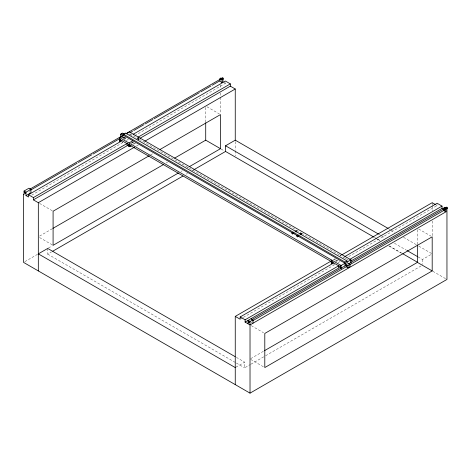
<?xml version="1.0" encoding="UTF-8"?>
<svg xmlns="http://www.w3.org/2000/svg" width="471" height="471" viewBox="0 0 471 471"><rect width="100%" height="100%" fill="white"/><g stroke="black" fill="none" stroke-linecap="round" stroke-linejoin="round"><path stroke-width="0.35" stroke-dasharray="2.35 1.77" d="M131.274 143.043L133.046 141.795M131.444 143.219L133.34 142.095M121.565 137.826L122.837 137.09M122.584 138.133L124.479 137.037M120.541 136.478L123.496 138.18L125.463 137.043M123.237 138.892L125.71 137.461M124.35 138.821L126.204 137.75M123.914 139.634L126.452 138.174M31.651 195.177L123.243 142.301M126.422 140.464L128.33 139.363M134.682 135.695L225.409 83.314L225.409 82.178M131.715 143.096L133.652 141.977M137.773 139.593L138.757 139.027L137.773 138.456L137.773 139.481L138.757 139.027L129.896 133.911M132.598 144.285L134.453 143.213M133.711 144.214L135.566 143.143M136.337 146.11L138.38 144.933M150.473 155.006L153.016 153.534M39.593 236.077L52.322 228.723M166.251 162.948L167.523 162.212M24.828 261.658L37.574 254.299M48.407 248.04L52.228 245.833M180.97 171.509L182.295 170.743M187.34 167.829L188.659 167.064M47.706 248.447L47.706 254.128L51.522 251.926M186.175 174.188L187.446 173.452M191.891 170.885L193.163 170.155M333.403 259.733L335.317 258.626M339.774 256.053L341.051 255.317M333.792 260.074L335.693 258.979M335.558 260.757L336.794 260.045M335.434 261.399L337.289 260.333M336.253 261.499L338.154 260.398M240.811 318.873L242.724 317.772M243.36 317.407L334.31 264.89M338.125 262.688L340.033 261.588M345.119 258.656L437.112 205.544L437.112 204.402M235.877 367.203L244.643 362.14L244.643 367.827L250.36 364.525M250.66 358.667L264.025 350.954M418.024 256.889L422.487 259.462L431.583 254.216M250.996 364.16L264.967 356.094M265.603 355.729L422.487 265.149M223.56 82.248L225.409 83.314M435.881 204.832L437.112 205.544M206.946 106.764L219.25 113.87M418.648 228.994L430.959 236.101M388.852 228.841L390.123 229.577M390.759 229.948L394.586 232.156M403.506 237.307L416.252 244.667M418.801 246.139L431.548 253.498M379.149 234.446L381.063 235.547M381.698 235.918L384.884 237.755M394.445 243.277L406.555 250.266M374.686 237.555L376.6 238.656M377.236 239.027L380.421 240.864M389.346 246.015L401.457 253.009M221.099 149.048L224.178 150.826M375.464 238.173L379.926 240.746M388.852 245.897L401.598 253.257M432.802 271.272L446.955 279.444M348.493 260.116L341.599 256.136M139.251 139.31L295.894 229.748M296.53 230.119L300.987 232.692M301.628 233.057L341.104 255.853M129.607 134.412L131.58 135.548M137.049 138.715L138.527 139.563A1.395 0.807 -60 0 0 137.856 139.551M123.296 136.931L124.479 137.614M28.966 191.615L29.95 192.18M251.008 322.076L251.991 322.647M39.552 203.407L53.088 211.226M251.255 325.638L263.566 332.744M39.552 237.519L52.475 244.979M250.637 359.391L263.566 366.85M236.354 357.359L244.643 362.14M47.706 254.128L235.718 362.676M236.354 363.047L244.643 367.827M432.19 202.701L432.19 204.891M432.19 205.621L432.19 210.737M432.19 220.97L432.19 236.324M422.487 259.462L422.487 264.437M417.418 229.73L417.418 244.249M340.615 254.999L340.615 256.136M235.253 141.588L235.253 150.114M235.253 150.826L235.253 155.801M220.481 84.874L220.481 88.542M220.481 92.946L220.481 96.614M220.481 97.344L220.481 113.482M205.715 107.506L205.715 122.024M138.268 138.174L138.268 139.31M123.496 137.043L123.496 138.18M334.528 264.749A1.395 0.807 -60 0 1 333.78 264.449M343.282 257.778A1.395 0.807 -60 0 1 343.436 257.92M122.854 142.513A1.395 0.807 -60 0 1 122.024 141.995M136.137 138.333A1.395 0.807 -60 0 1 136.366 138.339M128.913 134.064A1.395 0.807 -60 0 1 129.272 134.276"/><path stroke-width="0.71" d="M128.907 144.715L128.907 146.416L129.401 146.705L129.401 144.997M219.992 78.486L219.992 81.324L221.959 82.46L222.948 81.895L222.948 79.057L220.976 77.921L219.992 78.486L221.959 79.628L222.948 79.057M221.959 82.46L221.959 79.628M248.052 323.783L248.052 320.374L250.024 321.516L252.98 319.809L251.008 318.673M249.077 321.54L249.077 320.969M250.024 321.516L250.024 393.144L446.955 279.444L446.955 208.382L444.989 207.246L444.006 207.817L444.006 210.661L445.972 211.797L250.024 324.925L245.103 322.082L245.103 319.809L240.175 316.965L240.175 319.238L235.253 316.4L235.253 384.619M252.032 319.833L252.032 319.261M252.98 323.218L252.98 319.809M331.354 262.135A1.395 0.807 -60 0 0 331.319 263.024L331.89 263.448L331.26 263.242L331.26 261.54M331.749 263.53L331.749 260.116M445.972 211.797L445.972 208.953L444.006 207.817M341.104 268.929L341.104 265.52L345.043 263.242L345.043 262.111L123.496 134.2L123.496 135.336L119.557 137.614L119.557 141.017L120.187 141.218L119.622 140.823A1.395 0.807 -60 0 1 119.958 139.304M446.467 207.528L446.955 207.246A0.695 0.4 60 0 1 447.085 208.435M120.541 136.478L120.541 134.2L122.507 133.063L124.279 134.088M250.024 393.144L23.55 262.394L23.55 194.17L24.045 194.452L24.045 191.043L28.966 188.2L30.933 189.336L30.933 192.751L26.011 195.589L28.472 197.013L28.472 194.741L122.018 140.735M123.496 134.2L125.463 133.063L347.015 260.975L347.015 262.106L350.954 259.833L350.954 263.242M29.797 189.201L122.183 135.86M126.034 133.634L222.595 77.886M126.028 133.876L129.401 131.927L350.954 259.833M220.976 79.057L221.959 78.486M24.045 191.043L26.011 192.18L30.933 189.336M30.562 190.125L77.085 163.26M78.363 162.524L91.745 154.8M93.017 154.064L119.787 138.609M129.984 132.722L132.534 131.25M133.805 130.514L144.002 124.627M145.28 123.891L152.928 119.475M154.2 118.739L199.451 92.616M200.728 91.88L210.926 85.993M212.197 85.257L219.845 80.841M133.134 134.312L225.409 81.041L230.331 83.885L230.331 86.158L140.011 138.303M28.472 194.741L33.394 197.585L126.94 143.578M138.062 137.155L230.331 83.885M128.907 143.007L132.846 140.735M137.773 137.891L138.757 137.32M33.394 197.585L33.394 199.857L127.924 145.28A1.395 0.807 -60 0 1 126.976 144.986A1.395 0.807 -60 0 1 127.435 143.443M128.907 146.416L129.042 146.34A1.395 0.807 -60 0 0 130.591 145.68M129.401 146.705L131.238 145.639M33.394 199.857L38.322 202.701L134.559 147.14M144.756 141.253L235.253 89.001L235.253 140.164L388.21 228.476M149.201 155.742L53.088 211.226L53.088 245.338L178.474 172.945M160.016 149.49L220.481 114.583L220.481 148.695L189.295 166.699M52.958 228.358L163.708 164.42M174.529 158.174L205.715 140.164L220.481 148.695M374.051 237.184L225.556 151.45L225.556 145.769L235.253 140.164M52.787 251.196L182.995 176.019M193.793 169.784L225.556 151.45M300.28 233.999L301.269 233.428M235.253 316.4L330.854 261.205M341.687 254.946L432.19 202.701L435.263 204.473M240.175 316.965L333.721 262.959M344.843 256.542L437.112 203.266L442.033 206.11L442.033 208.382L443.806 209.407M245.103 319.809L338.643 265.803L340.615 266.939L340.78 268.611M345.043 262.111L347.015 260.975M349.765 259.386L442.033 206.11M345.043 266.086L345.043 263.813L347.015 262.677L349.971 264.378L349.971 266.657L347.998 267.793L346.226 266.769M245.103 322.082L339.061 267.834M350.501 261.228L442.033 208.382M251.908 319.626L346.203 265.185M348.146 264.06L446.714 207.181M446.832 207.193L445.495 207.964L445.972 207.817A0.695 0.4 60 0 1 446.402 208.347M444.989 208.382L446.955 207.246M345.043 263.813L347.998 265.52L349.971 264.378M445.972 208.953L446.955 208.382M252.544 320.863L346.839 266.421M349.476 264.902L445.684 209.354M264.661 350.583L417.418 262.394L432.19 270.919L432.19 236.807L264.796 333.45L264.796 367.563L432.19 270.919M296.453 231.779L296.565 231.814A0.695 0.4 60 0 0 296.865 231.296A0.695 0.4 60 0 0 296.294 230.566A0.695 0.4 60 0 0 295.9 230.955M301.375 234.617L301.487 234.652A0.695 0.4 60 0 0 301.787 234.146A0.695 0.4 60 0 0 301.222 233.41A0.695 0.4 60 0 0 300.822 233.793M230.331 86.158L235.253 89.001M225.556 145.769L378.513 234.075M407.191 250.631L417.388 256.518M402.729 253.745L417.388 262.206M121.524 133.634L123.891 134.994M123.496 135.336L345.043 263.242M120.541 134.2L123.496 135.907M119.557 137.614L341.104 265.52M338.643 265.803L120.046 139.599L120.046 141.3M128.907 145.851L129.537 146.628L128.907 145.851A1.395 0.807 -60 0 1 129.195 144.88M235.082 356.624L47.706 248.447L38.322 253.863L235.253 367.563M122.024 136.313L122.018 136.16A0.695 0.4 60 0 1 122.666 136.025M444.989 209.518L444.989 211.226M417.418 244.973L417.418 262.394M347.998 265.52L347.998 267.793M340.615 265.232L340.615 266.939M205.715 122.748L205.715 140.164M38.322 202.701L38.322 270.919M26.011 192.18L26.011 195.589M339.438 267.599A1.395 0.807 -60 0 1 338.661 267.151A1.395 0.807 -60 0 1 339.079 265.744M332.314 263.66A1.395 0.807 -60 0 1 331.925 263.507L331.808 263.307A1.395 0.807 -60 0 1 332.402 261.511M120.882 141.377A1.395 0.807 -60 0 1 120.24 141.294L120.117 141.112A1.395 0.807 -60 0 1 120.446 139.587M129.401 146.134A1.395 0.807 -60 0 1 129.896 144.868M299.88 234.099A0.695 0.4 60 0 1 300.645 234.334M300.728 234.493A0.695 0.4 60 0 1 300.822 234.817M295.117 231.12A0.695 0.4 60 0 1 295.894 231.973M293.009 232.886A0.695 0.4 63.1 0 1 293.351 232.262A0.695 0.4 63.1 0 1 293.91 233.21A0.695 0.4 63.1 0 1 293.274 233.345M298.031 235.111A0.695 0.4 63.1 0 1 298.82 235.859A0.695 0.4 63.1 0 1 298.225 236.212M297.896 235.6A0.695 0.4 63.1 0 1 297.902 235.3M346.032 265.473A0.695 0.4 60 0 1 346.562 265.255A0.695 0.4 60 0 1 347.015 266.133A0.695 0.4 60 0 1 346.479 266.345M222.471 78.363A0.695 0.4 60 0 1 222.948 77.921A0.695 0.4 60 0 1 223.419 78.91A0.695 0.4 60 0 1 222.701 78.84M25.516 193.075L25.511 192.922A0.695 0.4 60 0 0 24.533 192.439L24.545 192.592A0.695 0.4 60 0 0 25.516 193.075M291.949 233.233A0.695 0.4 63.1 0 0 292.726 234.028A0.695 0.4 63.1 0 0 292.579 232.945A0.695 0.4 63.1 0 0 291.949 233.233M296.865 235.953A0.695 0.4 63.1 0 0 297.572 236.889A0.695 0.4 63.1 0 0 297.59 235.889A0.695 0.4 63.1 0 0 296.865 235.953M248.553 321.905A0.695 0.4 60 0 0 249.359 322.7A0.695 0.4 60 0 0 249.206 321.64A0.695 0.4 60 0 0 248.553 321.905"/></g></svg>
